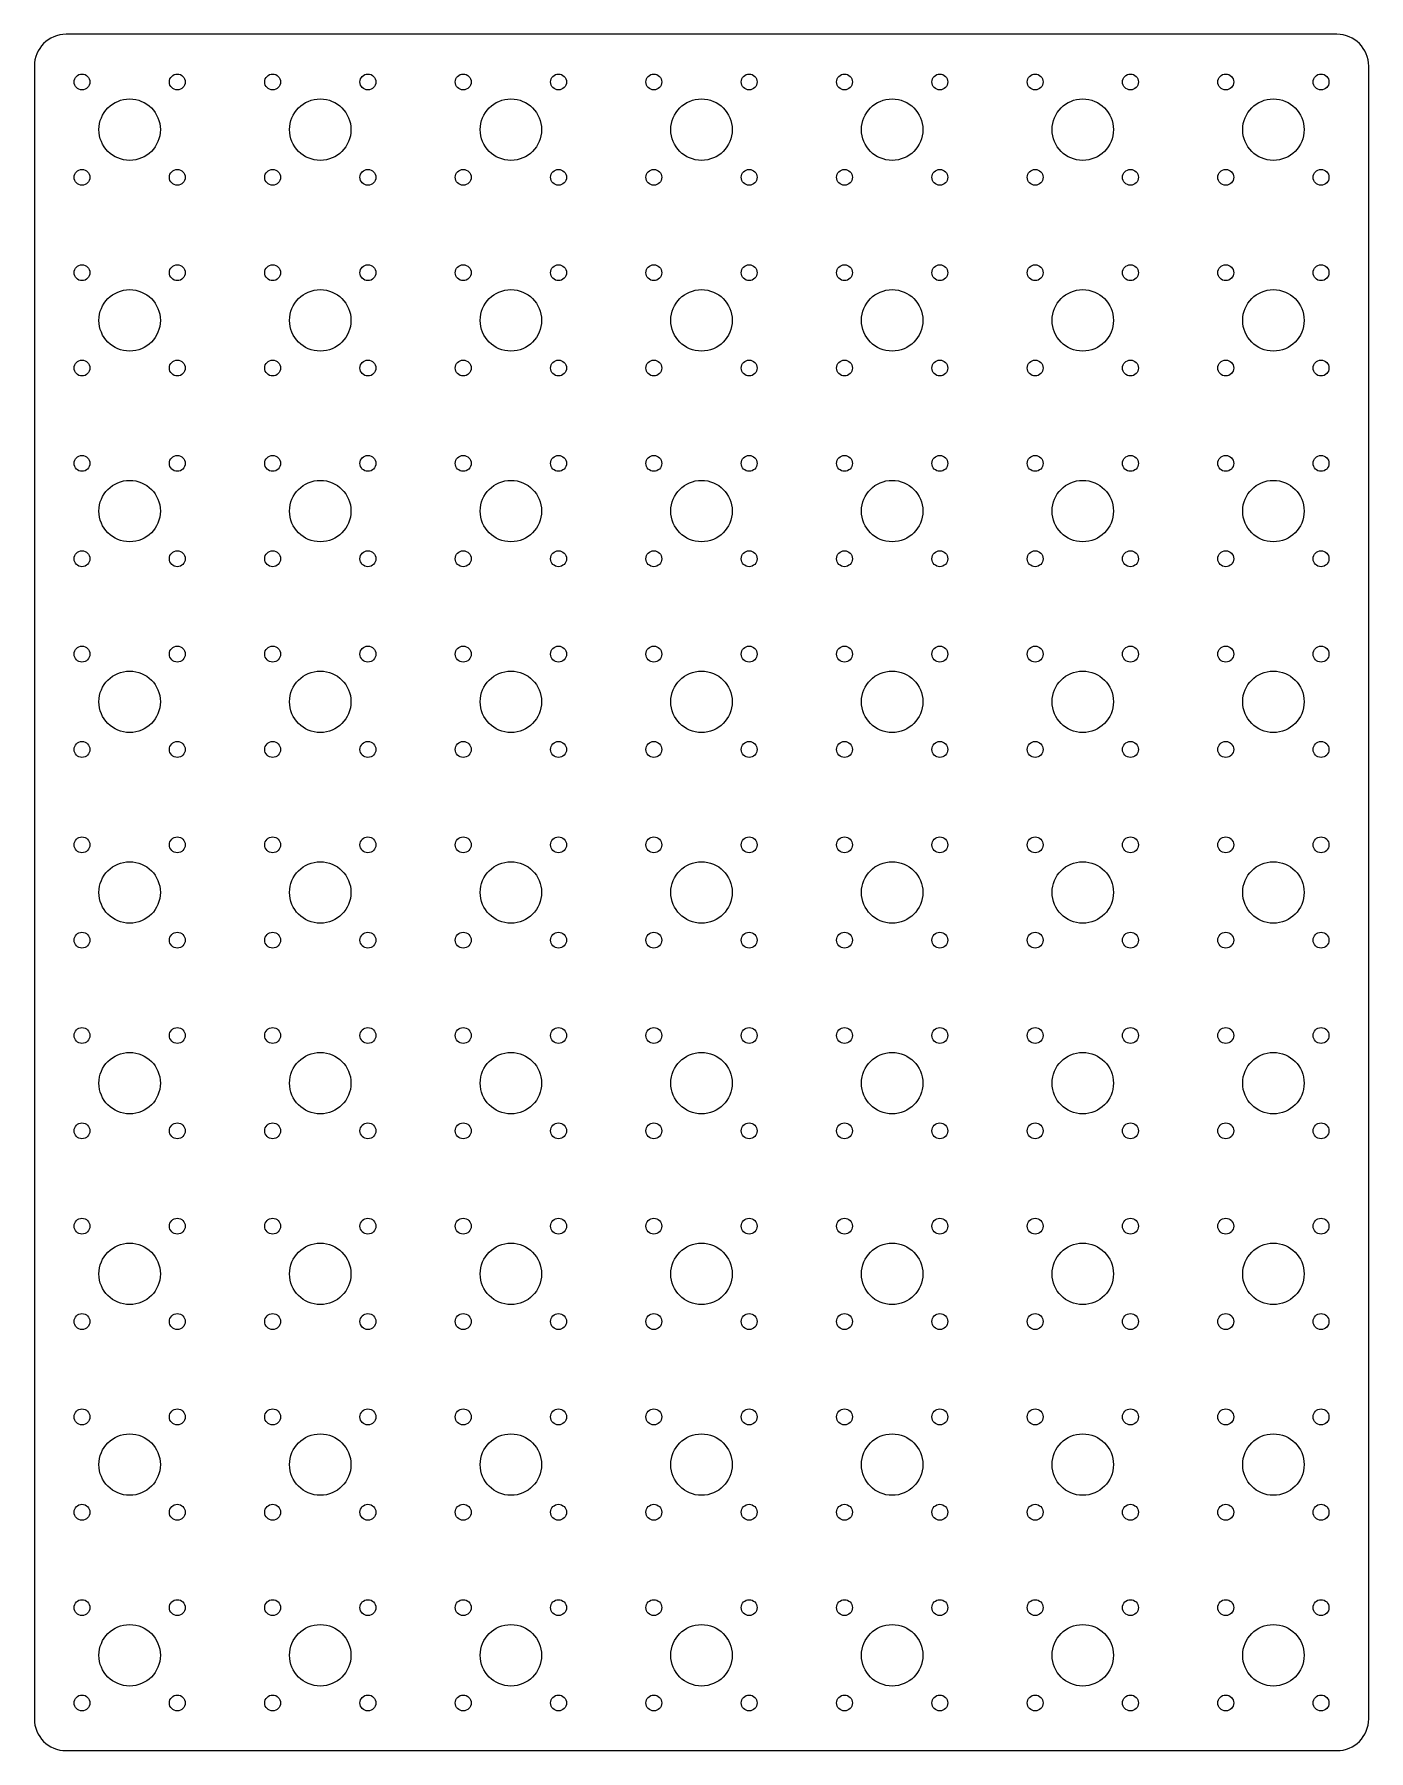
# Model space of a CAD drawing. Header units: millimetres. Extents: x 13 to 139, y -179 to -17.
import ezdxf

# ---------------------------------------------------------------- set-up
doc = ezdxf.new("R2010")
doc.units = ezdxf.units.MM
doc.header["$MEASUREMENT"] = 0
doc.layers.add('Layer 1', color=7, linetype='Continuous', lineweight=0)

msp = doc.modelspace()

# ---------------------------------------------------------------- linework, layer by layer
at = {"layer": 'Layer 1', "color": 7, "lineweight": 9}
for points in [[(13.12, -158.85)], [(13.12, -159.58)]]:
    msp.add_lwpolyline(points, dxfattribs=at)
at = {"layer": 'Layer 1', "color": 1, "lineweight": 9}
for centre, radius in [((17.62, -21.07), 0.75), ((26.62, -21.07), 0.75), ((35.62, -21.07), 0.75), ((44.62, -21.07), 0.75), ((53.62, -21.07), 0.75), ((62.62, -21.07), 0.75), ((71.62, -21.07), 0.75), ((80.62, -21.07), 0.75), ((89.62, -21.07), 0.75), ((98.62, -21.07), 0.75), ((107.62, -21.07), 0.75), ((116.62, -21.07), 0.75), ((125.62, -21.07), 0.75), ((134.62, -21.07), 0.75), ((22.12, -25.57), 2.9), ((40.12, -25.57), 2.9), ((58.12, -25.57), 2.9), ((76.12, -25.57), 2.9), ((94.12, -25.57), 2.9), ((112.12, -25.57), 2.9), ((130.12, -25.57), 2.9), ((17.62, -30.07), 0.75), ((26.62, -30.07), 0.75), ((35.62, -30.07), 0.75), ((44.62, -30.07), 0.75), ((53.62, -30.07), 0.75), ((62.62, -30.07), 0.75), ((71.62, -30.07), 0.75), ((80.62, -30.07), 0.75), ((89.62, -30.07), 0.75), ((98.62, -30.07), 0.75), ((107.62, -30.07), 0.75), ((116.62, -30.07), 0.75), ((125.62, -30.07), 0.75), ((134.62, -30.07), 0.75), ((17.62, -39.07), 0.75), ((26.62, -39.07), 0.75), ((35.62, -39.07), 0.75), ((44.62, -39.07), 0.75), ((53.62, -39.07), 0.75), ((62.62, -39.07), 0.75), ((71.62, -39.07), 0.75), ((80.62, -39.07), 0.75), ((89.62, -39.07), 0.75), ((98.62, -39.07), 0.75), ((107.62, -39.07), 0.75), ((116.62, -39.07), 0.75), ((125.62, -39.07), 0.75), ((134.62, -39.07), 0.75), ((22.12, -43.57), 2.9), ((40.12, -43.57), 2.9), ((58.12, -43.57), 2.9), ((76.12, -43.57), 2.9), ((94.12, -43.57), 2.9), ((112.12, -43.57), 2.9), ((130.12, -43.57), 2.9), ((17.62, -48.07), 0.75), ((26.62, -48.07), 0.75), ((35.62, -48.07), 0.75), ((44.62, -48.07), 0.75), ((53.62, -48.07), 0.75), ((62.62, -48.07), 0.75), ((71.62, -48.07), 0.75), ((80.62, -48.07), 0.75), ((89.62, -48.07), 0.75), ((98.62, -48.07), 0.75), ((107.62, -48.07), 0.75), ((116.62, -48.07), 0.75), ((125.62, -48.07), 0.75), ((134.62, -48.07), 0.75), ((17.62, -57.07), 0.75), ((26.62, -57.07), 0.75), ((35.62, -57.07), 0.75), ((44.62, -57.07), 0.75), ((53.62, -57.07), 0.75), ((62.62, -57.07), 0.75), ((71.62, -57.07), 0.75), ((80.62, -57.07), 0.75), ((89.62, -57.07), 0.75), ((98.62, -57.07), 0.75), ((107.62, -57.07), 0.75), ((116.62, -57.07), 0.75), ((125.62, -57.07), 0.75), ((134.62, -57.07), 0.75), ((22.12, -61.57), 2.9), ((40.12, -61.57), 2.9), ((58.12, -61.57), 2.9), ((76.12, -61.57), 2.9), ((94.12, -61.57), 2.9), ((112.12, -61.57), 2.9), ((130.12, -61.57), 2.9), ((17.62, -66.07), 0.75), ((26.62, -66.07), 0.75), ((35.62, -66.07), 0.75), ((44.62, -66.07), 0.75), ((53.62, -66.07), 0.75), ((62.62, -66.07), 0.75), ((71.62, -66.07), 0.75), ((80.62, -66.07), 0.75), ((89.62, -66.07), 0.75), ((98.62, -66.07), 0.75), ((107.62, -66.07), 0.75), ((116.62, -66.07), 0.75), ((125.62, -66.07), 0.75), ((134.62, -66.07), 0.75), ((17.62, -75.07), 0.75), ((26.62, -75.07), 0.75), ((35.62, -75.07), 0.75), ((44.62, -75.07), 0.75), ((53.62, -75.07), 0.75), ((62.62, -75.07), 0.75), ((71.62, -75.07), 0.75), ((80.62, -75.07), 0.75), ((89.62, -75.07), 0.75), ((98.62, -75.07), 0.75), ((107.62, -75.07), 0.75), ((116.62, -75.07), 0.75), ((125.62, -75.07), 0.75), ((134.62, -75.07), 0.75), ((22.12, -79.57), 2.9), ((40.12, -79.57), 2.9), ((58.12, -79.57), 2.9), ((76.12, -79.57), 2.9), ((94.12, -79.57), 2.9), ((112.12, -79.57), 2.9), ((130.12, -79.57), 2.9), ((17.62, -84.07), 0.75), ((26.62, -84.07), 0.75), ((35.62, -84.07), 0.75), ((44.62, -84.07), 0.75), ((53.62, -84.07), 0.75), ((62.62, -84.07), 0.75), ((71.62, -84.07), 0.75), ((80.62, -84.07), 0.75), ((89.62, -84.07), 0.75), ((98.62, -84.07), 0.75), ((107.62, -84.07), 0.75), ((116.62, -84.07), 0.75), ((125.62, -84.07), 0.75), ((134.62, -84.07), 0.75), ((17.62, -93.07), 0.75), ((26.62, -93.07), 0.75), ((35.62, -93.07), 0.75), ((44.62, -93.07), 0.75), ((53.62, -93.07), 0.75), ((62.62, -93.07), 0.75), ((71.62, -93.07), 0.75), ((80.62, -93.07), 0.75), ((89.62, -93.07), 0.75), ((98.62, -93.07), 0.75), ((107.62, -93.07), 0.75), ((116.62, -93.07), 0.75), ((125.62, -93.07), 0.75), ((134.62, -93.07), 0.75), ((22.12, -97.57), 2.9), ((40.12, -97.57), 2.9), ((58.12, -97.57), 2.9), ((76.12, -97.57), 2.9), ((94.12, -97.57), 2.9), ((112.12, -97.57), 2.9), ((130.12, -97.57), 2.9), ((17.62, -102.07), 0.75), ((26.62, -102.07), 0.75), ((35.62, -102.07), 0.75), ((44.62, -102.07), 0.75), ((53.62, -102.07), 0.75), ((62.62, -102.07), 0.75), ((71.62, -102.07), 0.75), ((80.62, -102.07), 0.75), ((89.62, -102.07), 0.75), ((98.62, -102.07), 0.75), ((107.62, -102.07), 0.75), ((116.62, -102.07), 0.75), ((125.62, -102.07), 0.75), ((134.62, -102.07), 0.75), ((17.62, -111.07), 0.75), ((26.62, -111.07), 0.75), ((35.62, -111.07), 0.75), ((44.62, -111.07), 0.75), ((53.62, -111.07), 0.75), ((62.62, -111.07), 0.75), ((71.62, -111.07), 0.75), ((80.62, -111.07), 0.75), ((89.62, -111.07), 0.75), ((98.62, -111.07), 0.75), ((107.62, -111.07), 0.75), ((116.62, -111.07), 0.75), ((125.62, -111.07), 0.75), ((134.62, -111.07), 0.75), ((22.12, -115.57), 2.9), ((40.12, -115.57), 2.9), ((58.12, -115.57), 2.9), ((76.12, -115.57), 2.9), ((94.12, -115.57), 2.9), ((112.12, -115.57), 2.9), ((130.12, -115.57), 2.9), ((17.62, -120.07), 0.75), ((26.62, -120.07), 0.75), ((35.62, -120.07), 0.75), ((44.62, -120.07), 0.75), ((53.62, -120.07), 0.75), ((62.62, -120.07), 0.75), ((71.62, -120.07), 0.75), ((80.62, -120.07), 0.75), ((89.62, -120.07), 0.75), ((98.62, -120.07), 0.75), ((107.62, -120.07), 0.75), ((116.62, -120.07), 0.75), ((125.62, -120.07), 0.75), ((134.62, -120.07), 0.75), ((17.62, -129.07), 0.75), ((26.62, -129.07), 0.75), ((35.62, -129.07), 0.75), ((44.62, -129.07), 0.75), ((53.62, -129.07), 0.75), ((62.62, -129.07), 0.75), ((71.62, -129.07), 0.75), ((80.62, -129.07), 0.75), ((89.62, -129.07), 0.75), ((98.62, -129.07), 0.75), ((107.62, -129.07), 0.75), ((116.62, -129.07), 0.75), ((125.62, -129.07), 0.75), ((134.62, -129.07), 0.75), ((22.12, -133.57), 2.9), ((40.12, -133.57), 2.9), ((58.12, -133.57), 2.9), ((76.12, -133.57), 2.9), ((94.12, -133.57), 2.9), ((112.12, -133.57), 2.9), ((130.12, -133.57), 2.9), ((17.62, -138.07), 0.75), ((26.62, -138.07), 0.75), ((35.62, -138.07), 0.75), ((44.62, -138.07), 0.75), ((53.62, -138.07), 0.75), ((62.62, -138.07), 0.75), ((71.62, -138.07), 0.75), ((80.62, -138.07), 0.75), ((89.62, -138.07), 0.75), ((98.62, -138.07), 0.75), ((107.62, -138.07), 0.75), ((116.62, -138.07), 0.75), ((125.62, -138.07), 0.75), ((134.62, -138.07), 0.75), ((17.62, -147.07), 0.75), ((26.62, -147.07), 0.75), ((35.62, -147.07), 0.75), ((44.62, -147.07), 0.75), ((53.62, -147.07), 0.75), ((62.62, -147.07), 0.75), ((71.62, -147.07), 0.75), ((80.62, -147.07), 0.75), ((89.62, -147.07), 0.75), ((98.62, -147.07), 0.75), ((107.62, -147.07), 0.75), ((116.62, -147.07), 0.75), ((125.62, -147.07), 0.75), ((134.62, -147.07), 0.75), ((22.12, -151.57), 2.9), ((40.12, -151.57), 2.9), ((58.12, -151.57), 2.9), ((76.12, -151.57), 2.9), ((94.12, -151.57), 2.9), ((112.12, -151.57), 2.9), ((130.12, -151.57), 2.9), ((17.62, -156.07), 0.75), ((26.62, -156.07), 0.75), ((35.62, -156.07), 0.75), ((44.62, -156.07), 0.75), ((53.62, -156.07), 0.75), ((62.62, -156.07), 0.75), ((71.62, -156.07), 0.75), ((80.62, -156.07), 0.75), ((89.62, -156.07), 0.75), ((98.62, -156.07), 0.75), ((107.62, -156.07), 0.75), ((116.62, -156.07), 0.75), ((125.62, -156.07), 0.75), ((134.62, -156.07), 0.75), ((17.62, -165.07), 0.75), ((26.62, -165.07), 0.75), ((35.62, -165.07), 0.75), ((44.62, -165.07), 0.75), ((53.62, -165.07), 0.75), ((62.62, -165.07), 0.75), ((71.62, -165.07), 0.75), ((80.62, -165.07), 0.75), ((89.62, -165.07), 0.75), ((98.62, -165.07), 0.75), ((107.62, -165.07), 0.75), ((116.62, -165.07), 0.75), ((125.62, -165.07), 0.75), ((134.62, -165.07), 0.75), ((22.12, -169.57), 2.9), ((40.12, -169.57), 2.9), ((58.12, -169.57), 2.9), ((76.12, -169.57), 2.9), ((94.12, -169.57), 2.9), ((112.12, -169.57), 2.9), ((130.12, -169.57), 2.9), ((17.62, -174.07), 0.75), ((26.62, -174.07), 0.75), ((35.62, -174.07), 0.75), ((44.62, -174.07), 0.75), ((53.62, -174.07), 0.75), ((62.62, -174.07), 0.75), ((71.62, -174.07), 0.75), ((80.62, -174.07), 0.75), ((89.62, -174.07), 0.75), ((98.62, -174.07), 0.75), ((107.62, -174.07), 0.75), ((116.62, -174.07), 0.75), ((125.62, -174.07), 0.75), ((134.62, -174.07), 0.75)]:
    msp.add_circle(centre, radius, dxfattribs=at)
at = {"layer": 'Layer 1', "color": 7, "lineweight": 9}
msp.add_open_spline([(136.12, -178.57), (136.12, -178.57), (16.12, -178.57), (16.12, -178.57), (14.46, -178.57), (13.12, -177.23), (13.12, -175.57), (13.12, -175.57), (13.12, -19.57), (13.12, -19.57), (13.12, -17.92), (14.46, -16.57), (16.12, -16.57), (16.12, -16.57), (136.12, -16.57), (136.12, -16.57), (137.77, -16.57), (139.12, -17.92), (139.12, -19.57), (139.12, -19.57), (139.12, -175.57), (139.12, -175.57), (139.12, -177.23), (137.77, -178.57), (136.12, -178.57)], degree=3, knots=[0, 0, 0, 0, 1, 1, 1, 2, 2, 2, 3, 3, 3, 4, 4, 4, 5, 5, 5, 6, 6, 6, 7, 7, 7, 8, 8, 8, 8], dxfattribs=at)

doc.saveas('drawing.dxf')
